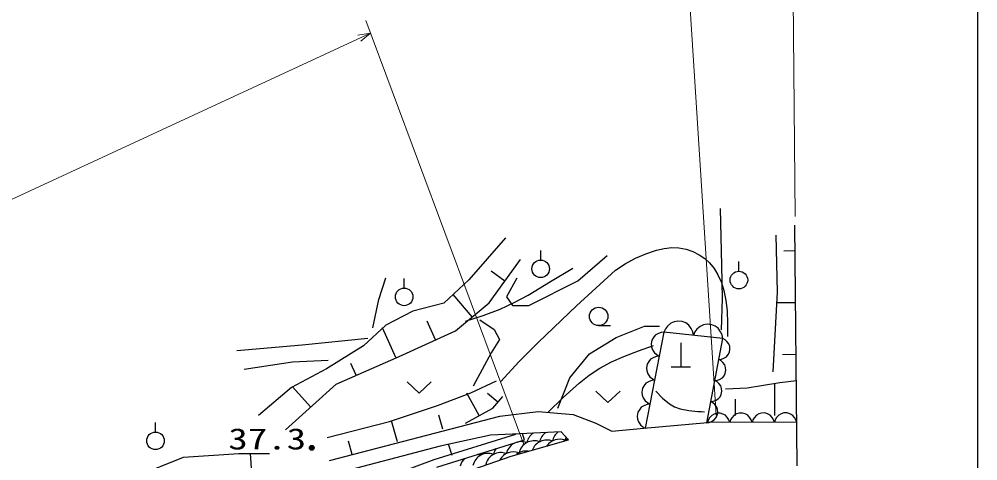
# Model space of a CAD drawing. Units: millimetres, scale not verified. Extents: x 40000 to 680000, y 20000 to 380000.
# Drawn here: x 519248 to 579000, y 311685 to 339216 of the extents above; entities that cross this region are included whole.
import ezdxf
from ezdxf.enums import TextEntityAlignment as Align

# ---------------------------------------------------------------- set-up
doc = ezdxf.new("R2010")
doc.units = ezdxf.units.MM
doc.header["$LTSCALE"] = 1000
for name, color, linetype, lineweight in [('M-BGD', 7, 'Continuous', 25), ('M-BMK-OTRS', 5, 'Continuous', 25), ('M-STR-HTXT', 7, 'Continuous', 13), ('M-TTL-BAND', 7, 'Continuous', 25)]:
    doc.layers.add(name, color=color, linetype=linetype, lineweight=lineweight)
doc.styles.add('ＭＳ ゴシック', font='')
doc.styles.get('ＭＳ ゴシック').set_extended_font_data('MS Gothic')

msp = doc.modelspace()

# ---------------------------------------------------------------- linework, layer by layer
at = {"layer": 'M-BGD'}
for p, q in [((566417, 325754), (566484, 322203)), ((549560, 325588), (547271, 322966)), ((551753, 324209), (551753, 324800)), ((567608, 324769), (566905, 324762)), ((548532, 321539), (550489, 324227)), ((564107, 323510), (564107, 324101)), ((549510, 322883), (548663, 323501)), ((543245, 322461), (543245, 323052)), ((547271, 322966), (545711, 321506)), ((566484, 322203), (566218, 317226)), ((545711, 321506), (543786, 321008)), ((547486, 320660), (546306, 322063)), ((546441, 319781), (548532, 321539)), ((567640, 321540), (566448, 321528)), ((543786, 321008), (542094, 320146)), ((545202, 319228), (544687, 320383)), ((542094, 320146), (540700, 318852)), ((542725, 318122), (541901, 319966)), ((542924, 318188), (546441, 319781)), ((555366, 320113), (556112, 320113)), ((559438, 319715), (558274, 313721)), ((563108, 319315), (559438, 319715)), ((562099, 314063), (563108, 319315)), ((540700, 318852), (538411, 317425)), ((560494, 319036), (560494, 317536)), ((539008, 316462), (542924, 318188)), ((567672, 318310), (566834, 318302)), ((538411, 317425), (536221, 316263)), ((540247, 317015), (539921, 317745)), ((559890, 317536), (561098, 317536)), ((566650, 316562), (567688, 316696)), ((536221, 316263), (534163, 314505)), ((535856, 313609), (539008, 316462)), ((537432, 315036), (536288, 316299)), ((547403, 315931), (548996, 316662)), ((563265, 316164), (564625, 316230)), ((564625, 316230), (566650, 316562)), ((566351, 314505), (566351, 316492)), ((545313, 315135), (547403, 315931)), ((547918, 314505), (547153, 315898)), ((549079, 315334), (548440, 315886)), ((548764, 314969), (549394, 315699)), ((563895, 314505), (563895, 315519)), ((542326, 314140), (545313, 315135)), ((547072, 314040), (548764, 314969)), ((538586, 311697), (549197, 314466)), ((545657, 313650), (545415, 314529)), ((549197, 314466), (551589, 314754)), ((551589, 314754), (553782, 314577)), ((553782, 314577), (555200, 314023)), ((527745, 313487), (527745, 314078)), ((538444, 313144), (542326, 314140)), ((542829, 312869), (542465, 314186)), ((555200, 314023), (556197, 313536)), ((556197, 313536), (558190, 313713)), ((558190, 313713), (562147, 314068)), ((567714, 314090), (562147, 314068)), ((545113, 311772), (550211, 313350)), ((548621, 313292), (545497, 312606)), ((550459, 313359), (548621, 313292)), ((553029, 313492), (550459, 313359)), ((550740, 312990), (550624, 313367)), ((553494, 313004), (553029, 313492)), ((545497, 312606), (538697, 310811)), ((540000, 312088), (539775, 312903)), ((545276, 311299), (550740, 312990)), ((546243, 312026), (546012, 312719)), ((549906, 311985), (553494, 313004)), ((526598, 310755), (529484, 311916)), ((529484, 311916), (532936, 312149)), ((532936, 312149), (534860, 312149)), ((533775, 310626), (533669, 312149)), ((545675, 310501), (549906, 311985)), ((542275, 310702), (545113, 311772))]:
    msp.add_line(p, q, dxfattribs=at)
for points in [[(562933, 327413), (563033, 323862), (563066, 321805), (562999, 319847)], [(549259, 316614), (550418, 317871), (551626, 319092), (553995, 321350), (556410, 323568), (557019, 323965), (557671, 324316), (558309, 324597), (558966, 324820), (559441, 324927), (559929, 324975), (560374, 324953), (560816, 324871), (561234, 324733), (561636, 324536), (561979, 324303), (562282, 324024), (562567, 323672), (562802, 323285), (563017, 322809), (563177, 322307), (563302, 321684), (563370, 321037), (563397, 320248), (563394, 319441)], [(550257, 323066), (549627, 321904), (549992, 321374), (551020, 321374), (554073, 322900), (555898, 324493)], [(547069, 320397), (548159, 320737), (549225, 321133), (550108, 321548), (550966, 322019), (552365, 322859), (553758, 323701)], [(541298, 319980), (541663, 321739), (542094, 323099)], [(547967, 320478), (548863, 319880), (549195, 319250), (548664, 318420), (547536, 316330)], [(561273, 319515), (561227, 319733), (561137, 319924), (560980, 320145), (560790, 320277), (560582, 320370), (560298, 320401), (560075, 320355), (559861, 320267), (559660, 320085), (559535, 319918), (559438, 319715)], [(552812, 314969), (553575, 316861), (554803, 318354), (556462, 319383), (558221, 320079), (559150, 320079)], [(559438, 319715), (559255, 319692), (559092, 319630), (558898, 319516), (558777, 319369), (558686, 319204), (558641, 318971), (558663, 318784), (558721, 318602), (558857, 318424), (558987, 318310), (559147, 318216)], [(563108, 319315), (563062, 319533), (562971, 319724), (562814, 319945), (562625, 320077), (562417, 320170), (562132, 320201), (561909, 320155), (561695, 320067), (561494, 319885), (561369, 319718), (561273, 319515)], [(532814, 318565), (536896, 318914), (540977, 319322)], [(562856, 318002), (563016, 318022), (563159, 318076), (563328, 318177), (563435, 318306), (563513, 318451), (563553, 318654), (563533, 318818), (563482, 318977), (563362, 319133), (563249, 319233), (563108, 319315)], [(552205, 314703), (553159, 315640), (554145, 316524), (554780, 317018), (555447, 317460), (556169, 317853), (556932, 318197), (557841, 318551), (558775, 318884)], [(533267, 317392), (536287, 317856), (538510, 317956)], [(559147, 318216), (558964, 318193), (558801, 318132), (558607, 318018), (558486, 317870), (558395, 317705), (558350, 317473), (558372, 317286), (558430, 317104), (558566, 316926), (558696, 316811), (558856, 316718)], [(562603, 316689), (562764, 316709), (562907, 316763), (563076, 316864), (563182, 316993), (563261, 317138), (563300, 317341), (563281, 317505), (563230, 317665), (563110, 317820), (562996, 317920), (562856, 318002)], [(558856, 316718), (558673, 316695), (558510, 316633), (558316, 316519), (558194, 316372), (558104, 316207), (558059, 315974), (558081, 315788), (558139, 315605), (558275, 315427), (558405, 315313), (558565, 315219)], [(562351, 315376), (562512, 315396), (562655, 315451), (562824, 315551), (562930, 315680), (563009, 315825), (563048, 316028), (563029, 316192), (562978, 316352), (562858, 316507), (562744, 316607), (562603, 316689)], [(543428, 316614), (544178, 315905), (544928, 316614)], [(555199, 316032), (555949, 315323), (556699, 316032)], [(558934, 316017), (559340, 315599), (559774, 315238), (560093, 315057), (560448, 314927), (560986, 314817), (561551, 314764), (561750, 314753), (561960, 314743)], [(558565, 315219), (558382, 315196), (558219, 315135), (558025, 315021), (557903, 314873), (557813, 314708), (557768, 314476), (557790, 314289), (557848, 314107), (557984, 313929), (558114, 313814), (558274, 313721)], [(562099, 314063), (562260, 314084), (562403, 314138), (562572, 314238), (562678, 314367), (562757, 314512), (562796, 314716), (562776, 314879), (562725, 315039), (562606, 315195), (562492, 315295), (562351, 315376)], [(563539, 314073), (563486, 314233), (563402, 314368), (563265, 314521), (563112, 314604), (562948, 314655), (562733, 314655), (562569, 314602), (562416, 314518), (562281, 314364), (562202, 314228), (562147, 314068)], [(564930, 314079), (564878, 314239), (564793, 314374), (564657, 314527), (564504, 314610), (564340, 314661), (564124, 314660), (563961, 314607), (563808, 314523), (563673, 314370), (563594, 314234), (563539, 314073)], [(566322, 314085), (566269, 314244), (566185, 314380), (566049, 314532), (565895, 314615), (565732, 314667), (565516, 314666), (565353, 314613), (565200, 314529), (565065, 314375), (564985, 314239), (564930, 314079)], [(567714, 314090), (567661, 314250), (567577, 314385), (567441, 314538), (567287, 314621), (567123, 314672), (566908, 314672), (566744, 314619), (566592, 314535), (566457, 314381), (566377, 314245), (566322, 314085)]]:
    msp.add_lwpolyline(points, dxfattribs=at)
for centre, radius in [((551753, 323652), 548), ((564107, 322953), 548), ((543245, 321904), 548), ((555366, 320687), 574), ((527745, 312930), 548), ((537486, 312497), 150), ((537486, 312497), 131), ((537486, 312497), 112), ((537486, 312497), 93.7), ((537486, 312497), 75), ((537486, 312497), 56.2), ((537486, 312497), 37.5), ((537486, 312497), 18.8)]:
    msp.add_circle(centre, radius, dxfattribs=at)
for centre, start, end in [((551823, 312606), 124.08667, 167.18321), ((552620, 312656), 125.08323, 167.18321), ((553416, 312706), 126.0529, 167.18321), ((554212, 312756), 154.87798, 167.18321), ((550543, 311922), 69.05922, 167.18321), ((551340, 311972), 69.05922, 167.18321), ((552136, 312022), 69.05922, 159.14021), ((552932, 312072), 69.05922, 145.1247), ((553728, 312121), 106.38436, 123.9561), ((548467, 311188), 69.05922, 167.18321), ((547671, 311138), 69.05922, 81.01668), ((548951, 311822), 159.52867, 167.18321), ((549263, 311238), 69.05922, 167.18321), ((549747, 311872), 143.4477, 167.18321), ((550059, 311287), 69.05922, 151.73151), ((550856, 311337), 82.61079, 129.09307), ((547671, 311138), 133.377, 167.18321)]:
    msp.add_arc(centre, 961, start, end, dxfattribs=at)
at = {"layer": 'M-BMK-OTRS'}
msp.add_line((567741, 311372), (567592, 326384), dxfattribs=at)
at = {"layer": 'M-STR-HTXT'}
for p, q in [((562692, 314528), (560858, 343053)), ((567608, 326915), (567468, 343252)), ((550698, 312693), (540845, 339125)), ((482719, 311315), (541137, 338344))]:
    msp.add_line(p, q, dxfattribs=at)
msp.add_lwpolyline([(540365, 338225), (541137, 338344), (540546, 337835)], dxfattribs=at)
at = {"layer": 'M-TTL-BAND'}
msp.add_line((579000, 20000), (579000, 370000), dxfattribs=at)

# ---------------------------------------------------------------- texts
at = {"layer": 'M-BGD', "style": 'ＭＳ ゴシック', "width": 1.35}
msp.add_text('37.3', height=1320, dxfattribs=at).set_placement((532286, 311998), align=Align.BOTTOM_LEFT)

doc.saveas('drawing.dxf')
